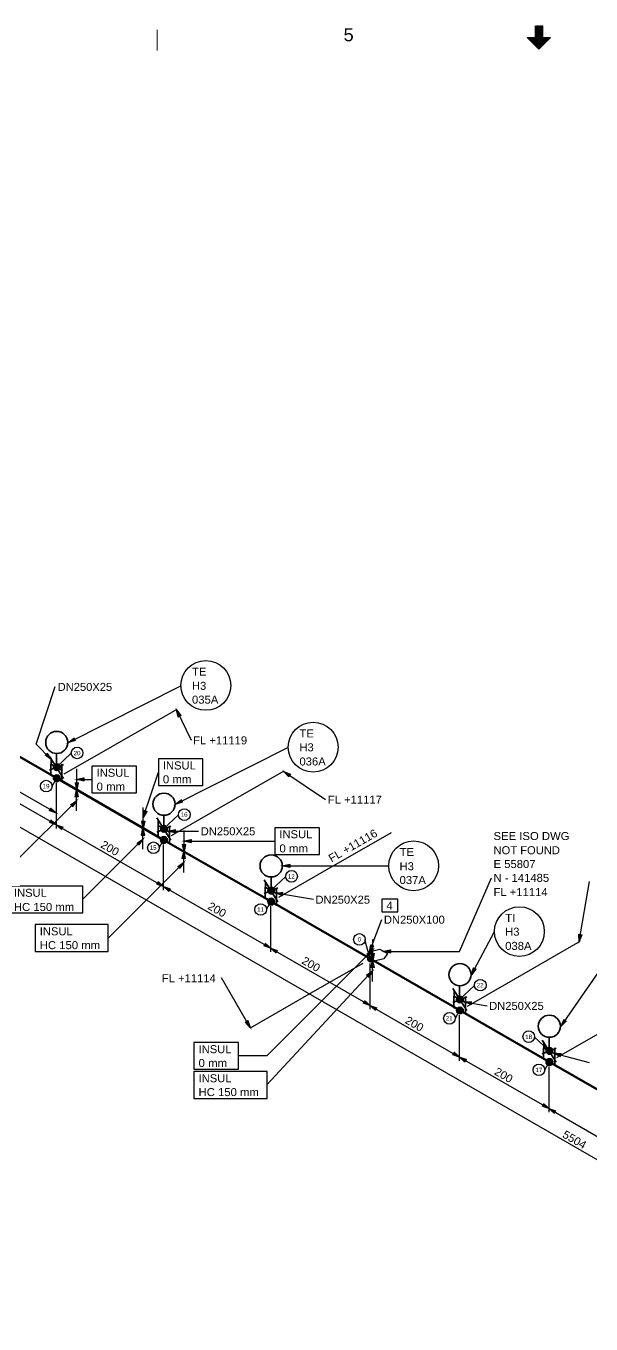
# Model space of a CAD drawing. Header units: inches. Extents: x 18 to 823, y 11 to 584.
# Drawn here: x 275.9 to 431.1, y 227 to 583.9 of the extents above; entities that cross this region are included whole.
import ezdxf
from ezdxf.enums import TextEntityAlignment as Align

# ---------------------------------------------------------------- set-up
doc = ezdxf.new("R2010")
doc.units = ezdxf.units.IN
doc.header["$MEASUREMENT"] = 0
for name, color, linetype in [('BG 0 -1', 7, 'Continuous'), ('DIMLINES', 7, 'Continuous'), ('DIMTEXT', 7, 'Continuous'), ('FITTINGS', 7, 'Continuous'), ('ISOTEXT', 7, 'Continuous'), ('PIPE', 7, 'Continuous'), ('WELDS', 7, 'Continuous')]:
    doc.layers.add(name, color=color, linetype=linetype)
doc.styles.add('Arial', font='arial.ttf')

msp = doc.modelspace()

# ---------------------------------------------------------------- hatches: boundary and pattern name
at = {"layer": 'DIMLINES', "linetype": 'Continuous'}
for points in [[(289.48, 375.8), (289.88, 373.88), (290.28, 375.8)], [(291.8, 377.16), (289.88, 376.76), (291.8, 376.36)], [(290.2, 371.96), (289.8, 373.88), (289.4, 371.96)], [(282.36, 368.2), (284.2, 367.56), (282.76, 368.84)], [(288.68, 369.32), (289.8, 370.92), (288.2, 369.8)], [(308.36, 368.2), (308.12, 366.28), (309.08, 367.96)], [(282.44, 364.92), (284.28, 364.28), (282.84, 365.56)], [(286.04, 363.64), (284.2, 364.28), (285.64, 363)], [(307.72, 365.24), (308.12, 363.32), (308.52, 365.24)], [(308.44, 361.4), (308.04, 363.32), (307.64, 361.4)], [(306.92, 358.76), (308.04, 360.36), (306.44, 359.24)], [(319.64, 355), (319.24, 356.92), (318.84, 355)], [(318.92, 358.84), (319.32, 356.92), (319.72, 358.84)], [(321.24, 360.2), (319.32, 359.8), (321.24, 359.4)], [(318.12, 352.36), (319.24, 353.96), (317.64, 352.84)], [(311.88, 347.96), (313.72, 347.32), (312.28, 348.6)], [(315.48, 346.68), (313.64, 347.32), (315.08, 346.04)], [(341.32, 331), (343.16, 330.36), (341.72, 331.64)], [(344.92, 329.72), (343.08, 330.36), (344.52, 329.08)], [(370.04, 328.28), (371.16, 329.88), (369.56, 328.76)], [(370.76, 328.92), (371.16, 327), (371.56, 328.92)], [(371.48, 325.08), (371.08, 327), (370.68, 325.08)], [(370.04, 322.44), (371.08, 324.12), (369.48, 323)], [(368.6, 315.24), (370.44, 314.6), (369, 315.88)], [(372.2, 313.96), (370.36, 314.6), (371.8, 313.32)], [(393.16, 301.08), (395, 300.44), (393.56, 301.72)], [(396.76, 299.8), (394.92, 300.44), (396.36, 299.16)], [(417.72, 286.92), (419.56, 286.28), (418.12, 287.56)], [(421.32, 285.64), (419.48, 286.28), (420.92, 285)]]:
    msp.add_hatch(color=2, dxfattribs=at).paths.add_polyline_path(points)
at = {"layer": 'ISOTEXT', "linetype": 'Continuous'}
for points in [[(318.44, 394.36), (317.24, 395.88), (317.72, 393.96)], [(289.08, 388.12), (287.56, 386.92), (289.4, 387.48)], [(281.24, 383.4), (282.84, 382.28), (281.72, 383.88)], [(348.52, 378.2), (346.68, 378.92), (348.04, 377.56)], [(318.52, 371.16), (317, 369.96), (318.84, 370.52)], [(316.92, 362.92), (315, 362.52), (316.92, 362.12)], [(348.36, 353.4), (346.44, 353), (348.36, 352.6)], [(346.36, 345.64), (344.44, 345.56), (346.28, 344.84)], [(427.72, 334.12), (427.8, 332.2), (428.52, 334.04)], [(370.6, 331.24), (370.28, 329.32), (371.32, 331)], [(376.04, 329.88), (374.12, 329.48), (376.04, 329.08)], [(398.84, 324.92), (398.28, 323.08), (399.48, 324.6)], [(398.2, 315.64), (396.28, 315.64), (398.12, 314.92)], [(423.64, 310.68), (422.84, 308.92), (424.28, 310.28)], [(336.2, 310.04), (337.48, 308.6), (336.84, 310.44)], [(422.76, 301.4), (420.84, 301.48), (422.6, 300.6)]]:
    msp.add_hatch(color=2, dxfattribs=at).paths.add_polyline_path(points)
at = {"layer": 'WELDS', "linetype": 'Continuous'}
h = msp.add_hatch(color=7, dxfattribs=at)
edge = h.paths.add_edge_path()
edge.add_arc((284.36, 380.12), 0.92, 0, 360)
h = msp.add_hatch(color=7, dxfattribs=at)
edge = h.paths.add_edge_path()
edge.add_arc((284.36, 377.08), 0.92, 0, 360)
h = msp.add_hatch(color=7, dxfattribs=at)
edge = h.paths.add_edge_path()
edge.add_arc((313.8, 363.16), 0.92, 0, 360)
h = msp.add_hatch(color=7, dxfattribs=at)
edge = h.paths.add_edge_path()
edge.add_arc((313.8, 360.12), 0.92, 0, 360)
h = msp.add_hatch(color=7, dxfattribs=at)
edge = h.paths.add_edge_path()
edge.add_arc((343.24, 346.2), 0.92, 0, 360)
h = msp.add_hatch(color=7, dxfattribs=at)
edge = h.paths.add_edge_path()
edge.add_arc((343.24, 343.16), 0.92, 0, 360)
h = msp.add_hatch(color=7, dxfattribs=at)
edge = h.paths.add_edge_path()
edge.add_arc((370.52, 327.4), 0.76, 0, 360)
h = msp.add_hatch(color=7, dxfattribs=at)
edge = h.paths.add_edge_path()
edge.add_arc((395.08, 316.28), 0.92, 0, 360)
h = msp.add_hatch(color=7, dxfattribs=at)
edge = h.paths.add_edge_path()
edge.add_arc((395.08, 313.24), 0.92, 0, 360)
h = msp.add_hatch(color=7, dxfattribs=at)
edge = h.paths.add_edge_path()
edge.add_arc((419.64, 302.12), 0.92, 0, 360)
h = msp.add_hatch(color=7, dxfattribs=at)
edge = h.paths.add_edge_path()
edge.add_arc((419.64, 299.08), 0.92, 0, 360)

# ---------------------------------------------------------------- linework, layer by layer
at = {"layer": 'BG 0 -1', "color": 7, "linetype": 'Continuous', "lineweight": 9}
for p, q in [((311.95, 577.17), (311.95, 582.83)), ((415.69, 580.74), (415.69, 583.92)), ((415.69, 583.88), (417.82, 581.76)), ((415.69, 583.75), (417.82, 581.63)), ((415.69, 583.63), (417.82, 581.51)), ((415.69, 583.5), (417.82, 581.38)), ((415.69, 583.38), (417.82, 581.26)), ((415.69, 583.25), (417.82, 581.13)), ((415.69, 583.13), (417.82, 581.01)), ((415.69, 583), (417.82, 580.88)), ((415.69, 582.88), (417.82, 580.76)), ((415.69, 582.75), (418.83, 579.62)), ((415.69, 582.63), (418.76, 579.56)), ((415.69, 582.5), (418.7, 579.5)), ((415.69, 582.38), (418.64, 579.44)), ((415.69, 582.25), (418.58, 579.37)), ((415.69, 582.13), (418.51, 579.31)), ((415.69, 582), (418.45, 579.25)), ((415.69, 581.88), (418.39, 579.19)), ((415.69, 581.75), (418.33, 579.12)), ((415.78, 583.92), (417.82, 581.88)), ((415.91, 583.92), (417.82, 582.01)), ((416.03, 583.92), (417.82, 582.13)), ((416.16, 583.92), (417.82, 582.26)), ((416.28, 583.92), (417.82, 582.38)), ((416.41, 583.92), (417.82, 582.51)), ((416.53, 583.92), (417.82, 582.63)), ((416.66, 583.92), (417.82, 582.76)), ((416.76, 577.56), (416.76, 583.22)), ((416.78, 583.92), (417.82, 582.88)), ((416.91, 583.92), (417.82, 583.01)), ((417.03, 583.92), (417.82, 583.13)), ((417.16, 583.92), (417.82, 583.26)), ((417.28, 583.92), (417.82, 583.38)), ((417.41, 583.92), (417.82, 583.51)), ((417.53, 583.92), (417.82, 583.63)), ((417.66, 583.92), (417.82, 583.76)), ((417.78, 583.92), (417.82, 583.88)), ((417.82, 580.74), (417.82, 583.92)), ((413.57, 580.74), (415.69, 580.74)), ((416.76, 577.55), (413.57, 580.74)), ((413.59, 580.74), (416.76, 577.56)), ((413.71, 580.74), (416.83, 577.62)), ((413.84, 580.74), (416.89, 577.68)), ((413.96, 580.74), (416.95, 577.75)), ((414.09, 580.74), (417.01, 577.81)), ((414.21, 580.74), (417.08, 577.87)), ((414.34, 580.74), (417.14, 577.93)), ((414.46, 580.74), (417.2, 578)), ((414.59, 580.74), (417.26, 578.06)), ((414.71, 580.74), (417.33, 578.12)), ((414.84, 580.74), (417.39, 578.18)), ((414.96, 580.74), (417.45, 578.25)), ((415.09, 580.74), (417.51, 578.31)), ((415.21, 580.74), (417.58, 578.37)), ((415.34, 580.74), (417.64, 578.44)), ((415.46, 580.74), (417.7, 578.5)), ((415.59, 580.74), (417.76, 578.56)), ((415.69, 581.63), (418.26, 579.06)), ((415.69, 581.5), (418.2, 579)), ((415.69, 581.38), (418.14, 578.94)), ((415.69, 581.25), (418.08, 578.87)), ((415.69, 581.13), (418.01, 578.81)), ((415.69, 581), (417.95, 578.75)), ((415.69, 580.88), (417.89, 578.69)), ((415.69, 580.75), (417.83, 578.62)), ((419.94, 580.74), (416.76, 577.55)), ((417.82, 580.74), (419.94, 580.74)), ((417.84, 580.74), (418.89, 579.69)), ((417.96, 580.74), (418.95, 579.75)), ((418.09, 580.74), (419.01, 579.81)), ((418.21, 580.74), (419.08, 579.87)), ((418.34, 580.74), (419.14, 579.94)), ((418.46, 580.74), (419.2, 580)), ((418.59, 580.74), (419.26, 580.06)), ((418.71, 580.74), (419.33, 580.12)), ((418.84, 580.74), (419.39, 580.19)), ((418.96, 580.74), (419.45, 580.25)), ((419.09, 580.74), (419.51, 580.31)), ((419.21, 580.74), (419.58, 580.37)), ((419.34, 580.74), (419.64, 580.44)), ((419.46, 580.74), (419.7, 580.5)), ((419.59, 580.74), (419.76, 580.56)), ((419.71, 580.74), (419.83, 580.62)), ((419.84, 580.74), (419.89, 580.69))]:
    msp.add_line(p, q, dxfattribs=at)
at = {"layer": 'DIMLINES', "color": 2, "linetype": 'Continuous', "lineweight": 30}
for p, q in [((81.72, 474.6), (570.92, 192.6)), ((233.08, 393.72), (284.28, 364.28)), ((299.64, 385.88), (317.4, 396.12)), ((286.44, 378.28), (299.64, 385.88)), ((257.64, 382.76), (284.2, 367.56)), ((324.52, 382.44), (312.28, 382.44)), ((312.28, 382.44), (312.28, 375.08)), ((324.52, 375.08), (324.52, 382.44)), ((289.88, 373.88), (289.88, 379.64)), ((306.28, 380.44), (294.04, 380.44)), ((294.04, 380.44), (294.04, 373.08)), ((306.28, 373.08), (306.28, 380.44)), ((308.12, 366.28), (312.28, 378.76)), ((329.08, 368.92), (346.84, 379.16)), ((284.28, 363.24), (284.28, 375.8)), ((289.88, 373.88), (289.48, 375.8)), ((289.48, 375.8), (290.28, 375.8)), ((289.88, 376.76), (291.8, 377.16)), ((291.8, 376.36), (289.88, 376.76)), ((289.88, 376.76), (294.04, 376.76)), ((290.28, 375.8), (289.88, 373.88)), ((291.8, 377.16), (291.8, 376.36)), ((312.28, 375.08), (324.52, 375.08)), ((289.4, 371.96), (289.8, 373.88)), ((290.2, 371.96), (289.4, 371.96)), ((289.8, 373.88), (290.2, 371.96)), ((289.8, 368.12), (289.8, 373.88)), ((294.04, 373.08), (306.28, 373.08)), ((289.8, 370.92), (273.16, 354.28)), ((282.36, 368.2), (282.76, 368.84)), ((284.2, 367.56), (282.36, 368.2)), ((282.76, 368.84), (284.2, 367.56)), ((288.2, 369.8), (289.8, 370.92)), ((288.68, 369.32), (288.2, 369.8)), ((289.8, 370.92), (288.68, 369.32)), ((308.12, 363.32), (308.12, 369.08)), ((308.12, 366.28), (308.36, 368.2)), ((309.08, 367.96), (308.12, 366.28)), ((308.36, 368.2), (309.08, 367.96)), ((315.88, 361.32), (329.08, 368.92)), ((282.44, 364.92), (282.84, 365.56)), ((284.28, 364.28), (282.44, 364.92)), ((282.84, 365.56), (284.28, 364.28)), ((284.2, 364.28), (286.04, 363.64)), ((285.64, 363), (284.2, 364.28)), ((284.2, 364.28), (313.72, 347.32)), ((308.12, 363.32), (307.72, 365.24)), ((307.72, 365.24), (308.52, 365.24)), ((308.52, 365.24), (308.12, 363.32)), ((286.04, 363.64), (285.64, 363)), ((308.76, 362.84), (307.16, 363.72)), ((308.76, 362.84), (307.16, 363.72)), ((307.64, 361.4), (308.04, 363.32)), ((308.44, 361.4), (307.64, 361.4)), ((308.04, 363.32), (308.44, 361.4)), ((308.04, 357.56), (308.04, 363.32)), ((319.32, 356.92), (319.32, 362.68)), ((356.52, 363.48), (344.28, 363.48)), ((344.28, 363.48), (344.28, 356.12)), ((356.52, 356.12), (356.52, 363.48)), ((358.52, 351.96), (376.28, 362.2)), ((308.04, 360.36), (291.4, 343.72)), ((306.44, 359.24), (308.04, 360.36)), ((306.92, 358.76), (306.44, 359.24)), ((308.04, 360.36), (306.92, 358.76)), ((313.72, 346.28), (313.72, 358.84)), ((318.52, 357.32), (320.12, 356.44)), ((318.84, 355), (319.24, 356.92)), ((319.32, 356.92), (318.92, 358.84)), ((318.92, 358.84), (319.72, 358.84)), ((319.24, 356.92), (319.64, 355)), ((319.24, 351.16), (319.24, 356.92)), ((319.32, 359.8), (321.24, 360.2)), ((321.24, 359.4), (319.32, 359.8)), ((319.32, 359.8), (344.28, 359.8)), ((319.72, 358.84), (319.32, 356.92)), ((321.24, 360.2), (321.24, 359.4)), ((319.24, 353.96), (298.44, 333.16)), ((317.64, 352.84), (319.24, 353.96)), ((319.24, 353.96), (318.12, 352.36)), ((319.64, 355), (318.84, 355)), ((344.28, 356.12), (356.52, 356.12)), ((318.12, 352.36), (317.64, 352.84)), ((345.32, 344.36), (358.52, 351.96)), ((291.48, 347.4), (271.4, 347.4)), ((291.48, 340.04), (291.48, 347.4)), ((311.88, 347.96), (312.28, 348.6)), ((313.72, 347.32), (311.88, 347.96)), ((312.28, 348.6), (313.72, 347.32)), ((313.64, 347.32), (315.48, 346.68)), ((315.08, 346.04), (313.64, 347.32)), ((313.64, 347.32), (343.16, 330.36)), ((315.48, 346.68), (315.08, 346.04)), ((271.4, 340.04), (291.48, 340.04)), ((343.16, 329.32), (343.16, 341.88)), ((298.52, 336.84), (278.44, 336.84)), ((278.44, 336.84), (278.44, 329.48)), ((298.52, 329.48), (298.52, 336.84)), ((371.16, 327), (371.16, 332.76)), ((410.36, 322.04), (428.12, 332.28)), ((278.44, 329.48), (298.52, 329.48)), ((341.32, 331), (341.72, 331.64)), ((343.16, 330.36), (341.32, 331)), ((341.72, 331.64), (343.16, 330.36)), ((371.16, 329.88), (342.04, 300.76)), ((343.08, 330.36), (344.92, 329.72)), ((344.52, 329.08), (343.08, 330.36)), ((343.08, 330.36), (370.44, 314.6)), ((344.92, 329.72), (344.52, 329.08)), ((369.56, 328.76), (371.16, 329.88)), ((370.04, 328.28), (369.56, 328.76)), ((371.16, 329.88), (370.04, 328.28)), ((371.16, 327), (370.76, 328.92)), ((370.76, 328.92), (371.56, 328.92)), ((371.56, 328.92), (371.16, 327)), ((368.44, 326.2), (355.24, 318.6)), ((370.36, 327.4), (371.96, 326.52)), ((370.44, 313.56), (370.44, 326.12)), ((370.68, 325.08), (371.08, 327)), ((371.48, 325.08), (370.68, 325.08)), ((371.08, 327), (371.48, 325.08)), ((371.08, 321.24), (371.08, 327)), ((371.08, 324.12), (342.04, 292.76)), ((369.48, 323), (371.08, 324.12)), ((370.04, 322.44), (369.48, 323)), ((371.08, 324.12), (370.04, 322.44)), ((397.16, 314.44), (410.36, 322.04)), ((355.24, 318.6), (337.48, 308.36)), ((368.6, 315.24), (369, 315.88)), ((370.44, 314.6), (368.6, 315.24)), ((369, 315.88), (370.44, 314.6)), ((370.36, 314.6), (372.2, 313.96)), ((371.8, 313.32), (370.36, 314.6)), ((370.36, 314.6), (395, 300.44)), ((372.2, 313.96), (371.8, 313.32)), ((395, 299.4), (395, 311.96)), ((421.72, 300.28), (434.92, 307.88)), ((334.28, 304.44), (322.04, 304.44)), ((322.04, 304.44), (322.04, 297.08)), ((334.28, 297.08), (334.28, 304.44)), ((342.04, 300.76), (334.2, 300.76)), ((393.16, 301.08), (393.56, 301.72)), ((395, 300.44), (393.16, 301.08)), ((393.56, 301.72), (395, 300.44)), ((394.92, 300.44), (396.76, 299.8)), ((396.36, 299.16), (394.92, 300.44)), ((394.92, 300.44), (419.56, 286.28)), ((396.76, 299.8), (396.36, 299.16)), ((322.04, 297.08), (334.28, 297.08)), ((342.12, 296.44), (322.04, 296.44)), ((322.04, 296.44), (322.04, 289.08)), ((342.12, 289.08), (342.12, 296.44)), ((419.56, 285.24), (419.56, 297.8)), ((322.04, 289.08), (342.12, 289.08)), ((417.72, 286.92), (418.12, 287.56)), ((419.56, 286.28), (417.72, 286.92)), ((418.12, 287.56), (419.56, 286.28)), ((419.48, 286.28), (421.32, 285.64)), ((420.92, 285), (419.48, 286.28)), ((419.48, 286.28), (512.28, 232.76)), ((421.32, 285.64), (420.92, 285))]:
    msp.add_line(p, q, dxfattribs=at)
at = {"layer": 'DIMLINES', "color": 2, "linetype": 'Continuous', "lineweight": 30, "const_width": 0.3}
for points in [[(291.8, 377.16), (289.88, 376.76), (291.8, 376.36)], [(289.48, 375.8), (289.88, 373.88), (290.28, 375.8)], [(288.68, 369.32), (289.8, 370.92), (288.2, 369.8)], [(290.2, 371.96), (289.8, 373.88), (289.4, 371.96)], [(282.36, 368.2), (284.2, 367.56), (282.76, 368.84)], [(308.36, 368.2), (308.12, 366.28), (309.08, 367.96)], [(282.44, 364.92), (284.28, 364.28), (282.84, 365.56)], [(286.04, 363.64), (284.2, 364.28), (285.64, 363)], [(308.44, 361.4), (308.04, 363.32), (307.64, 361.4)], [(307.72, 365.24), (308.12, 363.32), (308.52, 365.24)], [(306.92, 358.76), (308.04, 360.36), (306.44, 359.24)], [(321.24, 360.2), (319.32, 359.8), (321.24, 359.4)], [(319.64, 355), (319.24, 356.92), (318.84, 355)], [(318.92, 358.84), (319.32, 356.92), (319.72, 358.84)], [(318.12, 352.36), (319.24, 353.96), (317.64, 352.84)], [(311.88, 347.96), (313.72, 347.32), (312.28, 348.6)], [(315.48, 346.68), (313.64, 347.32), (315.08, 346.04)], [(341.32, 331), (343.16, 330.36), (341.72, 331.64)], [(344.92, 329.72), (343.08, 330.36), (344.52, 329.08)], [(370.04, 328.28), (371.16, 329.88), (369.56, 328.76)], [(370.76, 328.92), (371.16, 327), (371.56, 328.92)], [(371.48, 325.08), (371.08, 327), (370.68, 325.08)], [(370.04, 322.44), (371.08, 324.12), (369.48, 323)], [(368.6, 315.24), (370.44, 314.6), (369, 315.88)], [(372.2, 313.96), (370.36, 314.6), (371.8, 313.32)], [(393.16, 301.08), (395, 300.44), (393.56, 301.72)], [(396.76, 299.8), (394.92, 300.44), (396.36, 299.16)], [(417.72, 286.92), (419.56, 286.28), (418.12, 287.56)], [(421.32, 285.64), (419.48, 286.28), (420.92, 285)]]:
    msp.add_lwpolyline(points, close=True, dxfattribs=at)
at = {"layer": 'FITTINGS', "color": 7, "linetype": 'Continuous', "lineweight": 35}
for p, q in [((282.8, 381), (282.8, 382.6)), ((284.3, 380.1), (284.3, 383.9)), ((282.7, 377.9), (282.7, 381)), ((282.7, 381), (285.8, 379.3)), ((285.8, 379.3), (285.8, 381)), ((285.8, 379.3), (285.8, 376.2)), ((284.3, 377), (282.7, 377.9)), ((285.8, 376.2), (284.3, 377)), ((312.2, 364), (312.2, 365.7)), ((312.2, 361), (312.2, 364.1)), ((312.2, 364.1), (315.3, 362.3)), ((313.8, 363.1), (313.8, 367)), ((313.8, 360.1), (312.2, 361)), ((315.3, 362.3), (315.3, 364)), ((315.3, 362.3), (315.3, 359.2)), ((315.3, 359.2), (313.8, 360.1)), ((343.2, 346.2), (343.2, 350)), ((341.6, 344), (341.6, 347.1)), ((341.6, 347.1), (344.7, 345.4)), ((341.7, 347), (341.7, 348.7)), ((344.7, 345.4), (344.7, 347)), ((343.2, 343.1), (341.6, 344)), ((344.7, 342.2), (343.2, 343.1)), ((344.7, 345.4), (344.7, 342.2)), ((393.5, 317.1), (393.5, 318.8)), ((395, 316.2), (395, 320.1)), ((393.4, 314.1), (393.4, 317.2)), ((393.4, 317.2), (396.6, 315.4)), ((395, 313.2), (393.4, 314.1)), ((396.6, 315.4), (396.6, 317.1)), ((396.6, 315.4), (396.6, 312.3)), ((396.6, 312.3), (395, 313.2)), ((418.1, 303), (418.1, 304.6)), ((419.6, 302.1), (419.6, 305.9)), ((418, 299.9), (418, 303)), ((418, 303), (421.1, 301.3)), ((419.6, 299), (418, 299.9)), ((421.1, 301.3), (421.1, 303)), ((421.1, 301.3), (421.1, 298.2)), ((421.1, 298.2), (419.6, 299))]:
    msp.add_line(p, q, dxfattribs=at)
for centre in [(284.36, 386.92), (313.8, 369.96), (343.24, 353), (395.08, 323.08), (419.64, 308.92)]:
    msp.add_circle(centre, 3.04, dxfattribs=at)
at = {"layer": 'ISOTEXT', "color": 2, "linetype": 'Continuous', "lineweight": 30}
for p, q in [((278.68, 386.44), (283.96, 402.28)), ((287.56, 386.92), (318.6, 402.6)), ((317.24, 395.88), (321.24, 387.56)), ((317.24, 395.88), (318.44, 394.36)), ((317.72, 393.96), (317.24, 395.88)), ((318.44, 394.36), (317.72, 393.96)), ((282.84, 382.28), (278.68, 386.44)), ((287.56, 386.92), (289.08, 388.12)), ((289.4, 387.48), (287.56, 386.92)), ((289.08, 388.12), (289.4, 387.48)), ((317, 369.96), (348.04, 385.64)), ((281.24, 383.4), (281.72, 383.88)), ((282.84, 382.28), (281.24, 383.4)), ((281.72, 383.88), (282.84, 382.28)), ((284.28, 380.12), (288.36, 383.96)), ((346.68, 378.92), (358.2, 371.24)), ((346.68, 378.92), (348.52, 378.2)), ((348.04, 377.56), (346.68, 378.92)), ((284.28, 377.08), (283, 374.84)), ((348.52, 378.2), (348.04, 377.56)), ((317, 369.96), (318.52, 371.16)), ((318.84, 370.52), (317, 369.96)), ((318.52, 371.16), (318.84, 370.52)), ((313.72, 363.16), (317.8, 367)), ((315, 362.52), (316.92, 362.92)), ((315, 362.52), (323.32, 362.52)), ((316.92, 362.12), (315, 362.52)), ((316.92, 362.92), (316.92, 362.12)), ((313.72, 360.12), (312.44, 357.88)), ((346.44, 353), (348.36, 353.4)), ((348.36, 353.4), (348.36, 352.6)), ((343.16, 346.2), (347.24, 350.04)), ((346.44, 353), (375.56, 353)), ((348.36, 352.6), (346.44, 353)), ((394.92, 329.48), (403.72, 349.72)), ((427.8, 332.2), (430.68, 348.68)), ((343.16, 343.16), (341.88, 340.92)), ((344.44, 345.56), (346.36, 345.64)), ((344.44, 345.56), (354.84, 343.8)), ((346.28, 344.84), (344.44, 345.56)), ((346.36, 345.64), (346.28, 344.84)), ((378.04, 343.88), (373.64, 343.88)), ((373.64, 343.88), (373.64, 340.36)), ((378.04, 340.36), (378.04, 343.88)), ((373.64, 340.36), (378.04, 340.36)), ((370.28, 329.32), (373.64, 338.28)), ((370.44, 327.4), (369, 332.68)), ((398.28, 323.08), (404.6, 334.92)), ((427.8, 332.2), (427.72, 334.12)), ((427.72, 334.12), (428.52, 334.04)), ((428.52, 334.04), (427.8, 332.2)), ((370.28, 329.32), (370.6, 331.24)), ((371.32, 331), (370.28, 329.32)), ((370.6, 331.24), (371.32, 331)), ((374.12, 329.48), (376.04, 329.88)), ((374.12, 329.48), (394.92, 329.48)), ((376.04, 329.08), (374.12, 329.48)), ((376.04, 329.88), (376.04, 329.08)), ((422.84, 308.92), (437.16, 329.56)), ((398.28, 323.08), (398.84, 324.92)), ((398.84, 324.92), (399.48, 324.6)), ((337.48, 308.6), (329.64, 322.2)), ((399.48, 324.6), (398.28, 323.08)), ((395, 316.28), (399.08, 320.12)), ((396.28, 315.64), (402.52, 314.52)), ((396.28, 315.64), (398.2, 315.64)), ((398.12, 314.92), (396.28, 315.64)), ((398.2, 315.64), (398.12, 314.92)), ((395, 313.24), (393.72, 311)), ((422.84, 308.92), (423.64, 310.68)), ((423.64, 310.68), (424.28, 310.28)), ((336.2, 310.04), (336.84, 310.44)), ((337.48, 308.6), (336.2, 310.04)), ((336.84, 310.44), (337.48, 308.6)), ((424.28, 310.28), (422.84, 308.92)), ((419.56, 302.12), (415.48, 305.96)), ((420.84, 301.48), (430.6, 298.92)), ((420.84, 301.48), (422.76, 301.4)), ((422.6, 300.6), (420.84, 301.48)), ((422.76, 301.4), (422.6, 300.6)), ((419.56, 299.08), (418.28, 296.84))]:
    msp.add_line(p, q, dxfattribs=at)
at = {"layer": 'ISOTEXT', "color": 2, "linetype": 'Continuous', "lineweight": 30, "const_width": 0.3}
for points in [[(318.44, 394.36), (317.24, 395.88), (317.72, 393.96)], [(289.08, 388.12), (287.56, 386.92), (289.4, 387.48)], [(281.24, 383.4), (282.84, 382.28), (281.72, 383.88)], [(348.52, 378.2), (346.68, 378.92), (348.04, 377.56)], [(318.52, 371.16), (317, 369.96), (318.84, 370.52)], [(316.92, 362.92), (315, 362.52), (316.92, 362.12)], [(348.36, 353.4), (346.44, 353), (348.36, 352.6)], [(346.36, 345.64), (344.44, 345.56), (346.28, 344.84)], [(427.72, 334.12), (427.8, 332.2), (428.52, 334.04)], [(370.6, 331.24), (370.28, 329.32), (371.32, 331)], [(376.04, 329.88), (374.12, 329.48), (376.04, 329.08)], [(398.84, 324.92), (398.28, 323.08), (399.48, 324.6)], [(398.2, 315.64), (396.28, 315.64), (398.12, 314.92)], [(336.2, 310.04), (337.48, 308.6), (336.84, 310.44)], [(423.64, 310.68), (422.84, 308.92), (424.28, 310.28)], [(422.76, 301.4), (420.84, 301.48), (422.6, 300.6)]]:
    msp.add_lwpolyline(points, close=True, dxfattribs=at)
at = {"layer": 'ISOTEXT', "color": 2, "linetype": 'Continuous', "lineweight": 30}
for centre, radius in [((325.32, 402.6), 6.84), ((354.76, 385.64), 6.84), ((289.96, 384.04), 1.6), ((281.48, 374.92), 1.6), ((319.4, 367.08), 1.6), ((310.92, 357.96), 1.6), ((382.36, 353), 6.84), ((348.84, 350.12), 1.6), ((340.36, 341), 1.6), ((411.4, 334.92), 6.84), ((367.48, 332.76), 1.6), ((400.68, 320.2), 1.6), ((392.2, 311.08), 1.6), ((413.96, 306.04), 1.6), ((416.76, 296.92), 1.6)]:
    msp.add_circle(centre, radius, dxfattribs=at)
at = {"layer": 'PIPE', "color": 7, "linetype": 'Continuous', "lineweight": 50}
for p, q in [((284.4, 377.1), (257.8, 392.4)), ((313.8, 360.1), (284.4, 377.1)), ((343.2, 343.2), (313.8, 360.1)), ((370.5, 327.4), (343.2, 343.2)), ((395.1, 313.2), (370.5, 327.4)), ((419.6, 299.1), (395.1, 313.2)), ((452.8, 280), (419.6, 299.1))]:
    msp.add_line(p, q, dxfattribs=at)
at = {"layer": 'WELDS', "color": 7, "linetype": 'Continuous', "lineweight": 35}
for p, q in [((286.2, 377), (282.4, 383.1)), ((282.4, 379.3), (286.2, 380.9)), ((315.7, 360.1), (311.8, 366.2)), ((311.8, 362.3), (315.7, 363.9)), ((345.1, 343.1), (341.3, 349.2)), ((341.3, 345.4), (345.1, 347)), ((397, 313.2), (393.1, 319.3)), ((393.1, 315.4), (397, 317)), ((421.5, 299), (417.7, 305.1)), ((417.7, 301.3), (421.5, 302.9))]:
    msp.add_line(p, q, dxfattribs=at)
at = {"layer": 'WELDS', "color": 7, "linetype": 'Continuous', "lineweight": 25}
for p, q in [((369.4, 327.9), (370.4, 329.5)), ((370.4, 329.5), (373.1, 330.1)), ((373.1, 330.1), (375.2, 328.9)), ((375.2, 328.9), (374.2, 327.4)), ((370.5, 327.4), (369.4, 327.9)), ((371.5, 326.8), (370.5, 327.4)), ((374.2, 327.4), (371.5, 326.8))]:
    msp.add_line(p, q, dxfattribs=at)
at = {"layer": 'WELDS', "color": 7, "linetype": 'Continuous', "lineweight": 35}
for centre, radius in [((284.36, 380.12), 0.92), ((284.36, 380.12), 0.92), ((284.36, 377.08), 0.92), ((284.36, 377.08), 0.92), ((313.8, 363.16), 0.92), ((313.8, 363.16), 0.92), ((313.8, 360.12), 0.92), ((313.8, 360.12), 0.92), ((343.24, 346.2), 0.92), ((343.24, 346.2), 0.92), ((343.24, 343.16), 0.92), ((343.24, 343.16), 0.92), ((370.52, 327.4), 0.76), ((370.52, 327.4), 0.76), ((395.08, 316.28), 0.92), ((395.08, 316.28), 0.92), ((395.08, 313.24), 0.92), ((395.08, 313.24), 0.92), ((419.64, 302.12), 0.92), ((419.64, 302.12), 0.92), ((419.64, 299.08), 0.92), ((419.64, 299.08), 0.92)]:
    msp.add_circle(centre, radius, dxfattribs=at)

# ---------------------------------------------------------------- texts
at = {"layer": 'BG 0 -1', "color": 7, "style": 'Arial', "width": 1.008516}
msp.add_text('5', height=3.54, dxfattribs=at).set_placement((364.51, 581.46), align=Align.MIDDLE)
at = {"layer": 'DIMLINES', "color": 2, "style": 'Arial'}
for s, width, p in [('INSUL', 0.999439, (295.3, 377.5)), ('INSUL', 0.999439, (313.5, 379.5)), ('0 mm', 1.021552, (295.3, 373.7)), ('0 mm', 1.021552, (313.5, 375.7)), ('INSUL', 0.999439, (345.5, 360.6)), ('0 mm', 1.021552, (345.5, 356.7)), ('INSUL', 0.999439, (272.6, 344.5)), ('HC 150 mm', 1.010172, (272.6, 340.6)), ('INSUL', 0.999439, (279.7, 333.9)), ('HC 150 mm', 1.010172, (279.7, 330.1)), ('INSUL', 0.999439, (323.3, 301.5)), ('0 mm', 1.021552, (323.3, 297.7)), ('INSUL', 0.999439, (323.3, 293.5)), ('HC 150 mm', 1.010172, (323.3, 289.7))]:
    msp.add_text(s, height=2.2, dxfattribs=dict(at, width=width)).set_placement(p)
at = {"layer": 'DIMTEXT', "color": 2, "style": 'Arial', "width": 1.008516}
for s, p in [('200', (296.2, 358.2)), ('200', (325.6, 341.3)), ('200', (351.4, 326.3)), ('200', (379.8, 309.9)), ('200', (404.3, 295.8)), ('5504', (423, 278.5))]:
    msp.add_text(s, height=2.2, rotation=330, dxfattribs=at).set_placement(p)
at = {"layer": 'ISOTEXT', "color": 2, "style": 'Arial'}
for s, height, width, p in [('TE', 2.2, 1.011406, (321.5, 405.3)), ('DN250X25', 2.2, 0.996682, (284.6, 401.1)), ('H3', 2.2, 0.99922, (321.5, 401.4)), ('035A', 2.2, 1.007244, (321.5, 397.6)), ('TE', 2.2, 1.011406, (351, 388.3)), ('FL +11119', 2.2, 1.004042, (321.8, 386.4)), ('H3', 2.2, 0.99922, (351, 384.5)), ('20', 1.2, 1.008516, (289, 383.4)), ('036A', 2.2, 1.007244, (351, 380.6)), ('19', 1.2, 1.008516, (280.5, 374.3)), ('FL +11117', 2.2, 1.004042, (358.8, 370.1)), ('16', 1.2, 1.008516, (318.4, 366.5)), ('DN250X25', 2.2, 0.996682, (323.9, 361.4)), ('SEE ISO DWG', 2.2, 1.00983, (404.3, 360.1)), ('15', 1.2, 1.008516, (309.9, 357.4)), ('TE', 2.2, 1.011406, (378.5, 355.7)), ('NOT FOUND', 2.2, 0.998145, (404.3, 356.2)), ('H3', 2.2, 0.99922, (378.5, 351.8)), ('E 55807', 2.2, 1.007719, (404.3, 352.4)), ('12', 1.2, 1.008516, (347.8, 349.5)), ('037A', 2.2, 1.007244, (378.5, 348)), ('N - 141485', 2.2, 1.004313, (404.3, 348.6)), ('FL +11114', 2.2, 1.004042, (404.3, 344.7)), ('DN250X25', 2.2, 0.996682, (355.4, 342.6)), ('4', 2.2, 1.008516, (374.9, 341)), ('11', 1.2, 1.008516, (339.4, 340.4)), ('DN250X100', 2.2, 0.99789, (374.2, 337.1)), ('TI', 2.2, 1.016011, (407.5, 337.6)), ('H3', 2.2, 0.99922, (407.5, 333.8)), ('0', 1.2, 1.008516, (367, 332.2)), ('038A', 2.2, 1.007244, (407.5, 329.9)), ('FL +11114', 2.2, 1.004042, (313.2, 321)), ('22', 1.2, 1.008516, (399.7, 319.6)), ('DN250X25', 2.2, 0.996682, (403.1, 313.4)), ('21', 1.2, 1.008516, (391.2, 310.5)), ('18', 1.2, 1.008516, (413, 305.4)), ('17', 1.2, 1.008516, (415.8, 296.3))]:
    msp.add_text(s, height=height, dxfattribs=dict(at, width=width)).set_placement(p)
at = {"layer": 'ISOTEXT', "color": 2, "style": 'Arial', "width": 1.004042}
msp.add_text('FL +11116', height=2.2, rotation=30, dxfattribs=at).set_placement((359.8, 353.9))

doc.saveas('drawing.dxf')
